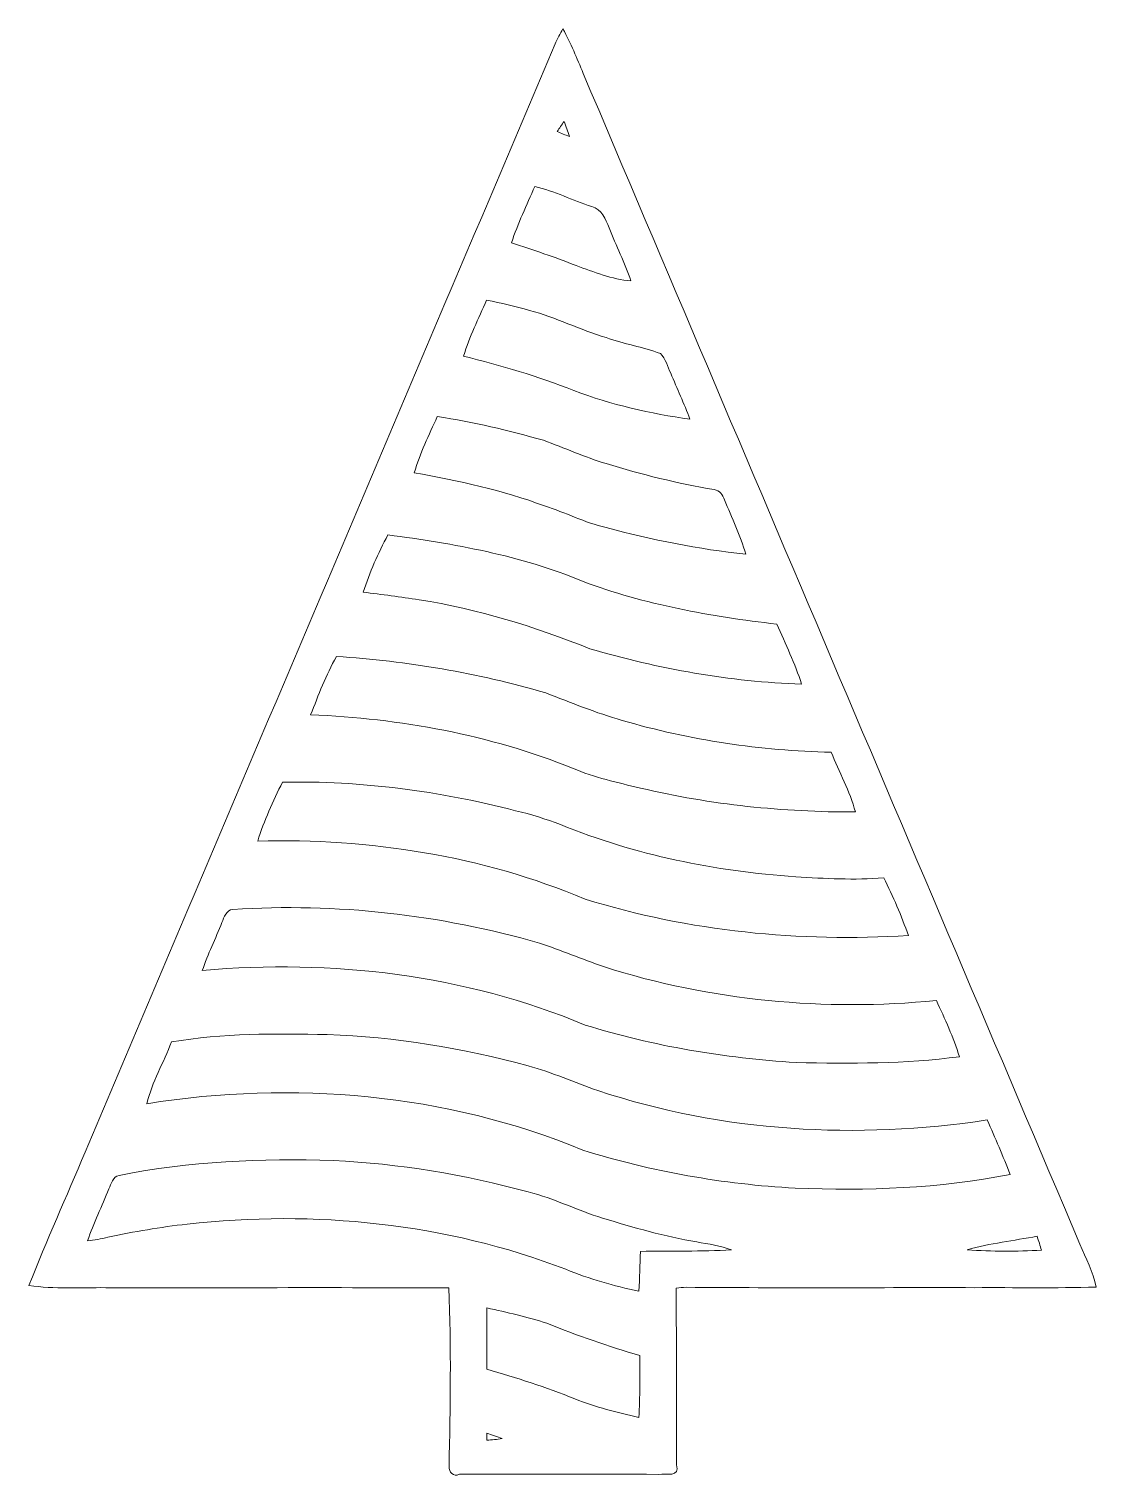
# Model space of a CAD drawing. Header units: centimetres. Extents: x -11.8 to 11.8, y -16.1 to 16.
import ezdxf

# ---------------------------------------------------------------- set-up
doc = ezdxf.new("R2010")
doc.units = ezdxf.units.CM
doc.header["$MEASUREMENT"] = 0
doc.layers.add('Layer 1', color=7, linetype='Continuous')

msp = doc.modelspace()

# ---------------------------------------------------------------- linework, layer by layer
at = {"layer": 'Layer 1', "color": 49, "lineweight": 9}
for points, knots in [([(-0.16298, 15.66824), (-0.115, 15.78324), (-0.05538, 15.89295), (0.00883, 15.99949), (0.00883, 15.99949), (0.18486, 15.68446), (0.32033, 15.34968), (0.45756, 15.01665), (0.45756, 15.01665), (4.12327, 6.38136), (7.78581, -2.25499), (11.45294, -10.88923), (11.45294, -10.88923), (11.57747, -11.20179), (11.7461, -11.502), (11.80783, -11.83608), (11.80783, -11.83608), (10.91142, -11.86607), (10.01431, -11.84455), (9.1179, -11.85055), (9.1179, -11.85055), (6.98995, -11.84667), (4.86234, -11.85937), (2.73474, -11.84243), (2.73474, -11.84243), (2.66172, -11.84243), (2.58975, -11.85231), (2.51778, -11.86219), (2.51778, -11.86219), (2.51955, -13.16359), (2.5259, -14.46534), (2.5199, -15.76673), (2.5199, -15.76673), (2.62009, -16.06201), (2.27683, -15.953), (2.13396, -15.98122), (2.13396, -15.98122), (0.66323, -15.97346), (-0.8075, -15.98299), (-2.27823, -15.97699), (-2.27823, -15.97699), (-2.4197, -16.05178), (-2.51601, -15.92548), (-2.51107, -15.81154), (-2.51107, -15.81154), (-2.48462, -14.4925), (-2.46028, -13.16994), (-2.51565, -11.85161), (-2.51565, -11.85161), (-5.04683, -11.84878), (-7.57767, -11.85125), (-10.1085, -11.85055), (-10.1085, -11.85055), (-10.67471, -11.84561), (-11.2455, -11.88512), (-11.80783, -11.79975), (-11.80783, -11.79975), (-11.41378, -10.80809), (-10.97704, -9.83442), (-10.56711, -8.84947), (-10.56711, -8.84947), (-7.09895, -0.67702), (-3.63149, 7.49579), (-0.16298, 15.66824), (-0.16298, 15.66824), (-0.16298, 15.66824), (-0.16298, 15.66824), (-0.16298, 15.66824)], [0, 0, 0, 0, 0.05555556, 0.05555556, 0.05555556, 0.05555556, 0.11111111, 0.11111111, 0.11111111, 0.11111111, 0.16666667, 0.16666667, 0.16666667, 0.16666667, 0.22222222, 0.22222222, 0.22222222, 0.22222222, 0.27777778, 0.27777778, 0.27777778, 0.27777778, 0.33333333, 0.33333333, 0.33333333, 0.33333333, 0.38888889, 0.38888889, 0.38888889, 0.38888889, 0.44444444, 0.44444444, 0.44444444, 0.44444444, 0.5, 0.5, 0.5, 0.5, 0.55555556, 0.55555556, 0.55555556, 0.55555556, 0.61111111, 0.61111111, 0.61111111, 0.61111111, 0.66666667, 0.66666667, 0.66666667, 0.66666667, 0.72222222, 0.72222222, 0.72222222, 0.72222222, 0.77777778, 0.77777778, 0.77777778, 0.77777778, 0.83333333, 0.83333333, 0.83333333, 0.83333333, 0.88888889, 0.88888889, 0.88888889, 0.88888889, 1, 1, 1, 1]), ([(-0.11641, 13.72937), (-0.02822, 13.69056), (0.06104, 13.65387), (0.15205, 13.62212), (0.15205, 13.62212), (0.11889, 13.73431), (0.08009, 13.84437), (0.03916, 13.95374), (0.03916, 13.95374), (-0.01693, 13.88177), (-0.06914, 13.80698), (-0.11641, 13.72937), (-0.11641, 13.72937), (-0.11641, 13.72937), (-0.11641, 13.72937), (-0.11641, 13.72937)], [0, 0, 0, 0, 0.2, 0.2, 0.2, 0.2, 0.4, 0.4, 0.4, 0.4, 0.6, 0.6, 0.6, 0.6, 1, 1, 1, 1]), ([(-0.61171, 12.51475), (-0.79339, 12.10306), (-0.98777, 11.69525), (-1.12924, 11.26769), (-1.12924, 11.26769), (-0.64875, 11.11105), (-0.16897, 10.9516), (0.30057, 10.76357), (0.30057, 10.76357), (0.69463, 10.6221), (1.09362, 10.46335), (1.51448, 10.42419), (1.51448, 10.42419), (1.37443, 10.82424), (1.18957, 11.20666), (1.03223, 11.6), (1.03223, 11.6), (0.95004, 11.78627), (0.87172, 12.01699), (0.64947, 12.06814), (0.64947, 12.06814), (0.22473, 12.20466), (-0.17638, 12.41315), (-0.61171, 12.51475), (-0.61171, 12.51475), (-0.61171, 12.51475), (-0.61171, 12.51475), (-0.61171, 12.51475)], [0, 0, 0, 0, 0.125, 0.125, 0.125, 0.125, 0.25, 0.25, 0.25, 0.25, 0.375, 0.375, 0.375, 0.375, 0.5, 0.5, 0.5, 0.5, 0.625, 0.625, 0.625, 0.625, 0.75, 0.75, 0.75, 0.75, 1, 1, 1, 1]), ([(-1.67922, 9.99874), (-1.86054, 9.59093), (-2.06374, 9.18877), (-2.18827, 8.75873), (-2.18827, 8.75873), (-1.35995, 8.558), (-0.54186, 8.31352), (0.25048, 7.99744), (0.25048, 7.99744), (1.07739, 7.68699), (1.94734, 7.48873), (2.82047, 7.36632), (2.82047, 7.36632), (2.69205, 7.71063), (2.53436, 8.04294), (2.39643, 8.38337), (2.39643, 8.38337), (2.32587, 8.53013), (2.2846, 8.69911), (2.16888, 8.81835), (2.16888, 8.81835), (1.77695, 8.96122), (1.36138, 9.03319), (0.96591, 9.17007), (0.96591, 9.17007), (0.39088, 9.34117), (-0.14781, 9.61669), (-0.72777, 9.77261), (-0.72777, 9.77261), (-1.0421, 9.8594), (-1.3596, 9.93454), (-1.67922, 9.99874), (-1.67922, 9.99874), (-1.67922, 9.99874), (-1.67922, 9.99874), (-1.67922, 9.99874)], [0, 0, 0, 0, 0.1, 0.1, 0.1, 0.1, 0.2, 0.2, 0.2, 0.2, 0.3, 0.3, 0.3, 0.3, 0.4, 0.4, 0.4, 0.4, 0.5, 0.5, 0.5, 0.5, 0.6, 0.6, 0.6, 0.6, 0.7, 0.7, 0.7, 0.7, 0.8, 0.8, 0.8, 0.8, 1, 1, 1, 1]), ([(-2.77177, 7.42276), (-2.95874, 7.01636), (-3.15242, 6.60961), (-3.27977, 6.17957), (-3.27977, 6.17957), (-2.30363, 6.00318), (-1.32926, 5.79293), (-0.39652, 5.44791), (-0.39652, 5.44791), (0.0628, 5.30186), (0.49425, 5.07714), (0.96521, 4.96707), (0.96521, 4.96707), (1.97944, 4.69649), (3.01132, 4.48694), (4.05589, 4.37794), (4.05589, 4.37794), (3.93912, 4.79421), (3.7458, 5.18192), (3.58599, 5.58232), (3.58599, 5.58232), (3.54789, 5.6878), (3.47804, 5.79469), (3.35669, 5.8081), (3.35669, 5.8081), (2.54777, 5.94427), (1.74978, 6.14147), (0.96627, 6.38312), (0.96627, 6.38312), (0.49425, 6.52847), (0.04163, 6.72779), (-0.4205, 6.89889), (-0.4205, 6.89889), (-1.1952, 7.1102), (-1.97555, 7.31128), (-2.77177, 7.42276), (-2.77177, 7.42276), (-2.77177, 7.42276), (-2.77177, 7.42276), (-2.77177, 7.42276)], [0, 0, 0, 0, 0.09090909, 0.09090909, 0.09090909, 0.09090909, 0.18181818, 0.18181818, 0.18181818, 0.18181818, 0.27272727, 0.27272727, 0.27272727, 0.27272727, 0.36363636, 0.36363636, 0.36363636, 0.36363636, 0.45454545, 0.45454545, 0.45454545, 0.45454545, 0.54545455, 0.54545455, 0.54545455, 0.54545455, 0.63636364, 0.63636364, 0.63636364, 0.63636364, 0.72727273, 0.72727273, 0.72727273, 0.72727273, 0.81818182, 0.81818182, 0.81818182, 0.81818182, 1, 1, 1, 1]), ([(-3.86573, 4.80585), (-4.07458, 4.39663), (-4.27354, 3.9793), (-4.4083, 3.53938), (-4.4083, 3.53938), (-3.99661, 3.48505), (-3.58422, 3.43531), (-3.17429, 3.36864), (-3.17429, 3.36864), (-1.8743, 3.16897), (-0.61418, 2.77421), (0.60467, 2.28667), (0.60467, 2.28667), (2.12761, 1.84217), (3.70523, 1.55466), (5.29203, 1.50174), (5.29203, 1.50174), (5.14562, 1.95894), (4.93431, 2.3918), (4.74381, 2.83101), (4.74381, 2.83101), (3.28296, 3.00034), (1.82175, 3.26034), (0.44133, 3.78104), (0.44133, 3.78104), (-0.92815, 4.35042), (-2.40206, 4.61324), (-3.86573, 4.80585), (-3.86573, 4.80585), (-3.86573, 4.80585), (-3.86573, 4.80585), (-3.86573, 4.80585)], [0, 0, 0, 0, 0.11111111, 0.11111111, 0.11111111, 0.11111111, 0.22222222, 0.22222222, 0.22222222, 0.22222222, 0.33333333, 0.33333333, 0.33333333, 0.33333333, 0.44444444, 0.44444444, 0.44444444, 0.44444444, 0.55555556, 0.55555556, 0.55555556, 0.55555556, 0.66666667, 0.66666667, 0.66666667, 0.66666667, 0.77777778, 0.77777778, 0.77777778, 0.77777778, 1, 1, 1, 1]), ([(-5.00379, 2.11345), (-5.23628, 1.70494), (-5.40068, 1.26009), (-5.57495, 0.82441), (-5.57495, 0.82441), (-3.59656, 0.74397), (-1.61748, 0.38661), (0.22332, -0.3567), (0.22332, -0.3567), (0.70486, -0.56342), (1.21991, -0.6749), (1.72791, -0.79696), (1.72791, -0.79696), (3.28331, -1.16526), (4.88351, -1.32966), (6.48089, -1.32436), (6.48089, -1.32436), (6.36306, -0.86258), (6.12211, -0.44207), (5.94608, -0.00145), (5.94608, -0.00145), (4.38151, 0.02466), (2.82117, 0.26525), (1.31869, 0.70164), (1.31869, 0.70164), (0.74225, 0.86462), (0.18945, 1.09675), (-0.37006, 1.30806), (-0.37006, 1.30806), (-1.87818, 1.75045), (-3.43534, 2.01856), (-5.00379, 2.11345), (-5.00379, 2.11345), (-5.00379, 2.11345), (-5.00379, 2.11345), (-5.00379, 2.11345)], [0, 0, 0, 0, 0.1, 0.1, 0.1, 0.1, 0.2, 0.2, 0.2, 0.2, 0.3, 0.3, 0.3, 0.3, 0.4, 0.4, 0.4, 0.4, 0.5, 0.5, 0.5, 0.5, 0.6, 0.6, 0.6, 0.6, 0.7, 0.7, 0.7, 0.7, 0.8, 0.8, 0.8, 0.8, 1, 1, 1, 1]), ([(-6.19655, -0.66538), (-6.4068, -1.08659), (-6.60259, -1.51804), (-6.74441, -1.96748), (-6.74441, -1.96748), (-4.27708, -1.90398), (-1.78258, -2.2938), (0.49989, -3.2523), (0.49989, -3.2523), (2.8053, -3.97055), (5.24793, -4.20656), (7.65387, -4.05839), (7.65387, -4.05839), (7.50253, -3.6206), (7.31662, -3.19515), (7.1106, -2.78063), (7.1106, -2.78063), (6.46184, -2.8399), (5.81061, -2.79474), (5.16185, -2.75982), (5.16185, -2.75982), (3.38385, -2.6367), (1.61185, -2.28039), (-0.04162, -1.60588), (-0.04162, -1.60588), (-0.36547, -1.47923), (-0.69885, -1.37728), (-1.03681, -1.29614), (-1.03681, -1.29614), (-2.7192, -0.86293), (-4.45769, -0.63151), (-6.19655, -0.66538), (-6.19655, -0.66538), (-6.19655, -0.66538), (-6.19655, -0.66538), (-6.19655, -0.66538)], [0, 0, 0, 0, 0.1, 0.1, 0.1, 0.1, 0.2, 0.2, 0.2, 0.2, 0.3, 0.3, 0.3, 0.3, 0.4, 0.4, 0.4, 0.4, 0.5, 0.5, 0.5, 0.5, 0.6, 0.6, 0.6, 0.6, 0.7, 0.7, 0.7, 0.7, 0.8, 0.8, 0.8, 0.8, 1, 1, 1, 1]), ([(-7.29333, -3.47948), (-7.44256, -3.49113), (-7.48948, -3.65446), (-7.53922, -3.76841), (-7.53922, -3.76841), (-7.6761, -4.12613), (-7.84684, -4.46973), (-7.97243, -4.83168), (-7.97243, -4.83168), (-5.10751, -4.57627), (-2.16287, -4.92164), (0.49954, -6.03924), (0.49954, -6.03924), (2.01296, -6.50738), (3.58811, -6.76914), (5.16785, -6.86968), (5.16785, -6.86968), (6.37435, -6.89084), (7.58543, -6.90108), (8.78381, -6.73915), (8.78381, -6.73915), (8.65082, -6.31088), (8.4635, -5.90166), (8.27511, -5.49561), (8.27511, -5.49561), (5.8025, -5.74114), (3.27767, -5.50196), (0.90806, -4.74701), (0.90806, -4.74701), (0.4311, -4.58403), (-0.03139, -4.38259), (-0.51082, -4.22737), (-0.51082, -4.22737), (-2.70686, -3.59167), (-5.01191, -3.33661), (-7.29333, -3.47948), (-7.29333, -3.47948), (-7.29333, -3.47948), (-7.29333, -3.47948), (-7.29333, -3.47948)], [0, 0, 0, 0, 0.09090909, 0.09090909, 0.09090909, 0.09090909, 0.18181818, 0.18181818, 0.18181818, 0.18181818, 0.27272727, 0.27272727, 0.27272727, 0.27272727, 0.36363636, 0.36363636, 0.36363636, 0.36363636, 0.45454545, 0.45454545, 0.45454545, 0.45454545, 0.54545455, 0.54545455, 0.54545455, 0.54545455, 0.63636364, 0.63636364, 0.63636364, 0.63636364, 0.72727273, 0.72727273, 0.72727273, 0.72727273, 0.81818182, 0.81818182, 0.81818182, 0.81818182, 1, 1, 1, 1]), ([(-8.65505, -6.41248), (-8.82298, -6.8725), (-9.08756, -7.29936), (-9.19833, -7.77914), (-9.19833, -7.77914), (-5.97041, -7.26514), (-2.58162, -7.54842), (0.4505, -8.80643), (0.4505, -8.80643), (1.97309, -9.28268), (3.55742, -9.56173), (5.15056, -9.64816), (5.15056, -9.64816), (6.73983, -9.70883), (8.34391, -9.65521), (9.90742, -9.34583), (9.90742, -9.34583), (9.74867, -8.93978), (9.57722, -8.53902), (9.40083, -8.14038), (9.40083, -8.14038), (6.52957, -8.57289), (3.54472, -8.41308), (0.78176, -7.48845), (0.78176, -7.48845), (0.26388, -7.31876), (-0.23, -7.07958), (-0.75917, -6.94376), (-0.75917, -6.94376), (-2.20944, -6.54865), (-3.70275, -6.30312), (-5.20594, -6.25055), (-5.20594, -6.25055), (-6.35635, -6.22621), (-7.51699, -6.22163), (-8.65505, -6.41248), (-8.65505, -6.41248), (-8.65505, -6.41248), (-8.65505, -6.41248), (-8.65505, -6.41248)], [0, 0, 0, 0, 0.09090909, 0.09090909, 0.09090909, 0.09090909, 0.18181818, 0.18181818, 0.18181818, 0.18181818, 0.27272727, 0.27272727, 0.27272727, 0.27272727, 0.36363636, 0.36363636, 0.36363636, 0.36363636, 0.45454545, 0.45454545, 0.45454545, 0.45454545, 0.54545455, 0.54545455, 0.54545455, 0.54545455, 0.63636364, 0.63636364, 0.63636364, 0.63636364, 0.72727273, 0.72727273, 0.72727273, 0.72727273, 0.81818182, 0.81818182, 0.81818182, 0.81818182, 1, 1, 1, 1]), ([(-9.81252, -9.36523), (-9.95292, -9.39204), (-9.98644, -9.55432), (-10.04076, -9.66227), (-10.04076, -9.66227), (-10.19562, -10.04679), (-10.3692, -10.42391), (-10.51384, -10.81268), (-10.51384, -10.81268), (-10.36073, -10.80068), (-10.21045, -10.76858), (-10.06086, -10.73612), (-10.06086, -10.73612), (-9.48267, -10.60665), (-8.89635, -10.51317), (-8.30792, -10.44332), (-8.30792, -10.44332), (-5.49028, -10.13005), (-2.58021, -10.41898), (0.07303, -11.4438), (0.07303, -11.4438), (0.59479, -11.65617), (1.13842, -11.81245), (1.68946, -11.93028), (1.68946, -11.93028), (1.70992, -11.63641), (1.71027, -11.34184), (1.72544, -11.04833), (1.72544, -11.04833), (2.39713, -11.02928), (3.06988, -11.0568), (3.74086, -11.01341), (3.74086, -11.01341), (3.49427, -10.92239), (3.2311, -10.88782), (2.97463, -10.83596), (2.97463, -10.83596), (2.26484, -10.7206), (1.57269, -10.52058), (0.88618, -10.31067), (0.88618, -10.31067), (0.3295, -10.14028), (-0.19296, -9.87146), (-0.75952, -9.73176), (-0.75952, -9.73176), (-2.16711, -9.34583), (-3.61632, -9.107), (-5.07505, -9.0382), (-5.07505, -9.0382), (-6.65904, -8.9867), (-8.25535, -9.0569), (-9.81252, -9.36523), (-9.81252, -9.36523), (-9.81252, -9.36523), (-9.81252, -9.36523), (-9.81252, -9.36523)], [0, 0, 0, 0, 0.06666667, 0.06666667, 0.06666667, 0.06666667, 0.13333333, 0.13333333, 0.13333333, 0.13333333, 0.2, 0.2, 0.2, 0.2, 0.26666667, 0.26666667, 0.26666667, 0.26666667, 0.33333333, 0.33333333, 0.33333333, 0.33333333, 0.4, 0.4, 0.4, 0.4, 0.46666667, 0.46666667, 0.46666667, 0.46666667, 0.53333333, 0.53333333, 0.53333333, 0.53333333, 0.6, 0.6, 0.6, 0.6, 0.66666667, 0.66666667, 0.66666667, 0.66666667, 0.73333333, 0.73333333, 0.73333333, 0.73333333, 0.8, 0.8, 0.8, 0.8, 0.86666667, 0.86666667, 0.86666667, 0.86666667, 1, 1, 1, 1]), ([(8.95808, -11.01341), (9.5049, -11.05115), (10.05382, -11.04763), (10.60168, -11.02328), (10.60168, -11.02328), (10.57064, -10.91921), (10.53677, -10.81514), (10.50361, -10.71249), (10.50361, -10.71249), (9.9882, -10.81021), (9.46291, -10.86771), (8.95808, -11.01341), (8.95808, -11.01341), (8.95808, -11.01341), (8.95808, -11.01341), (8.95808, -11.01341)], [0, 0, 0, 0, 0.2, 0.2, 0.2, 0.2, 0.4, 0.4, 0.4, 0.4, 0.6, 0.6, 0.6, 0.6, 1, 1, 1, 1]), ([(-1.67534, -12.29787), (-1.67851, -12.74978), (-1.67851, -13.20204), (-1.67816, -13.65465), (-1.67816, -13.65465), (-1.01882, -13.84586), (-0.363, -14.05223), (0.27376, -14.31011), (0.27376, -14.31011), (0.73131, -14.49285), (1.21003, -14.61174), (1.68946, -14.72181), (1.68946, -14.72181), (1.71592, -14.26637), (1.71415, -13.80988), (1.7138, -13.35444), (1.7138, -13.35444), (1.01812, -13.14418), (0.32738, -12.91629), (-0.34395, -12.63654), (-0.34395, -12.63654), (-0.78104, -12.49966), (-1.22766, -12.39312), (-1.67534, -12.29787), (-1.67534, -12.29787), (-1.67534, -12.29787), (-1.67534, -12.29787), (-1.67534, -12.29787)], [0, 0, 0, 0, 0.125, 0.125, 0.125, 0.125, 0.25, 0.25, 0.25, 0.25, 0.375, 0.375, 0.375, 0.375, 0.5, 0.5, 0.5, 0.5, 0.625, 0.625, 0.625, 0.625, 0.75, 0.75, 0.75, 0.75, 1, 1, 1, 1]), ([(-1.67534, -15.07211), (-1.67534, -15.11021), (-1.67569, -15.18641), (-1.67604, -15.22451), (-1.67604, -15.22451), (-1.56209, -15.21887), (-1.44885, -15.20688), (-1.33632, -15.18959), (-1.33632, -15.18959), (-1.44674, -15.14443), (-1.56139, -15.10528), (-1.67534, -15.07211)], [0, 0, 0, 0, 0.25, 0.25, 0.25, 0.25, 0.5, 0.5, 0.5, 0.5, 1, 1, 1, 1])]:
    msp.add_open_spline(points, degree=3, knots=knots, dxfattribs=at)

doc.saveas('drawing.dxf')
